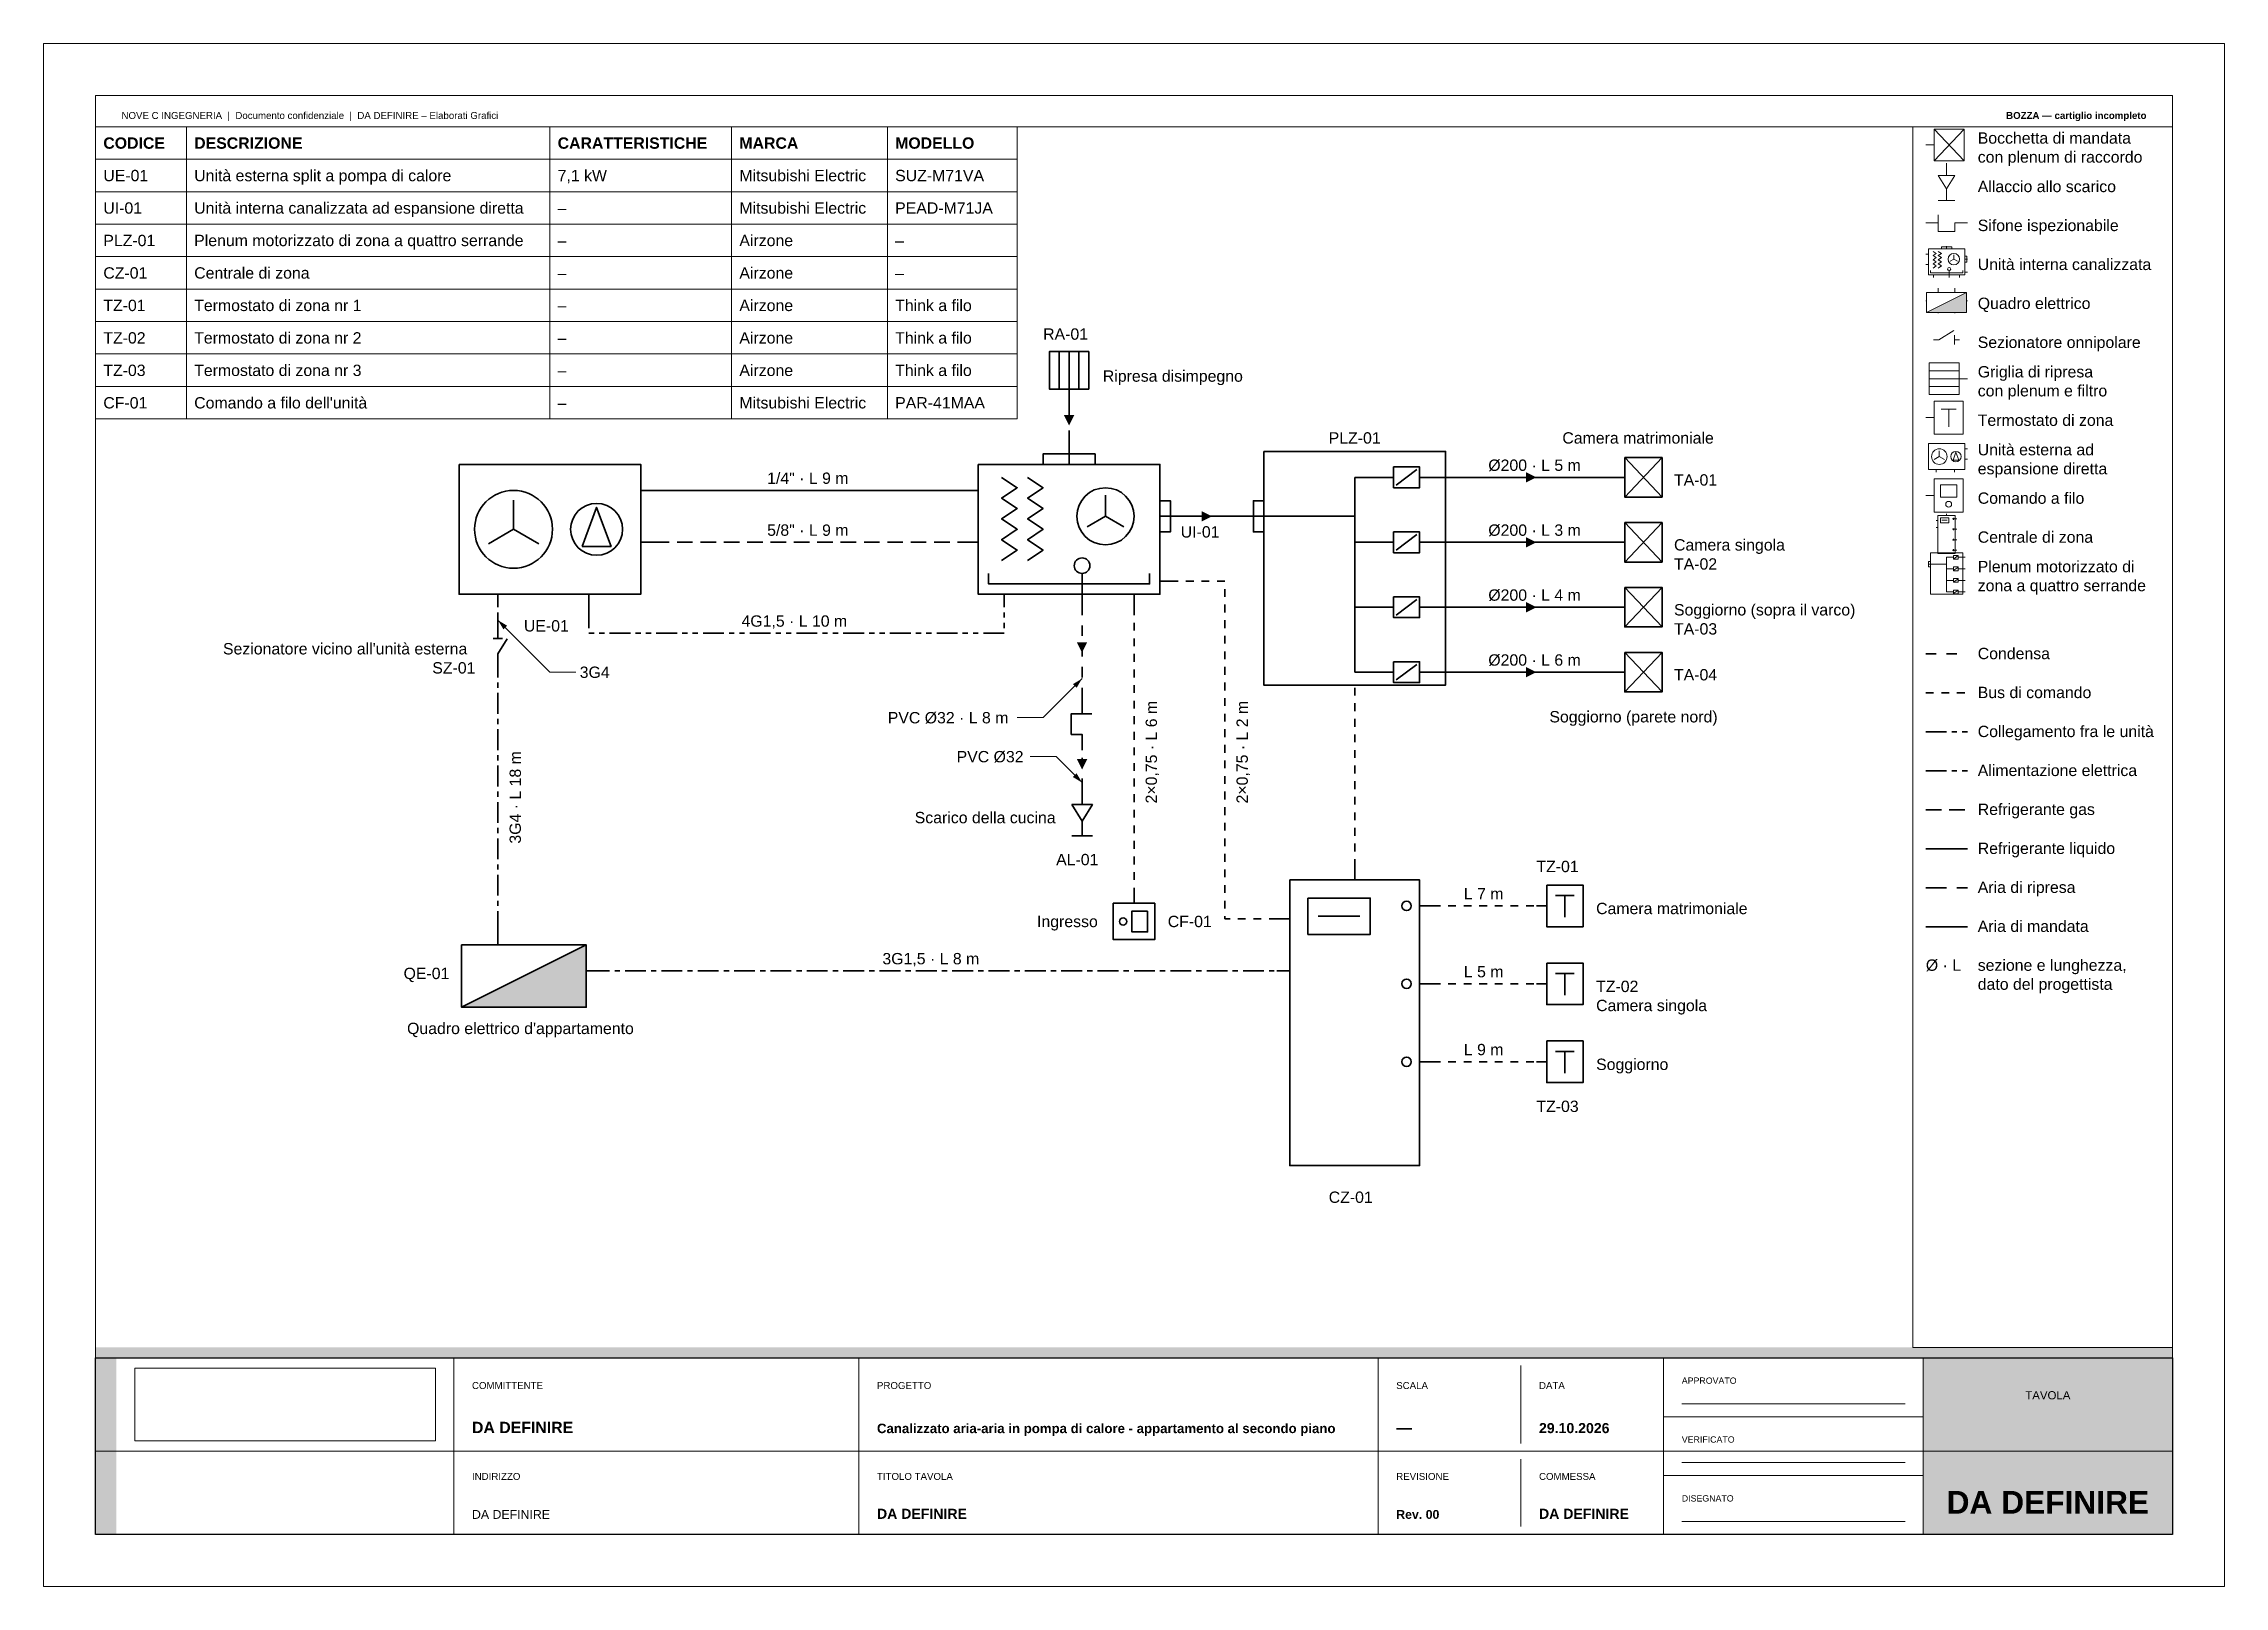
# Paper-space layout 'A3' of a CAD drawing. Header units: millimetres. Extents: x 0 to 420, y 0 to 297.
# The model-space entities are those that its viewports show. They can reach past a viewport. Long polylines and large blocks are cut down to what shows.
import ezdxf
from ezdxf.enums import TextEntityAlignment as Align

# ---------------------------------------------------------------- set-up
doc = ezdxf.new("R2010")
doc.units = ezdxf.units.MM
for name, pattern in [('NOVEC_TRATTO_1P5_1P5', [3, 1.5, -1.5]), ('NOVEC_TRATTO_2_2', [4, 2, -2]), ('NOVEC_TRATTO_3_1P5', [4.5, 3, -1.5]), ('NOVEC_TRATTO_4_1_1_1', [7, 4, -1, 1, -1]), ('NOVEC_TRATTO_4_1_1_1_1_1', [9, 4, -1, 1, -1, 1, -1]), ('NOVEC_TRATTO_4_2', [6, 4, -2])]:
    doc.linetypes.add(name, pattern=pattern)
for name, color, linetype, lineweight, true_color in [('E-CTRL-BUS', 160, 'NOVEC_TRATTO_1P5_1P5', 35, 0x2020e0), ('E-POWR-CIRC', 34, 'NOVEC_TRATTO_4_1_1_1', 35, 0x784212), ('E-POWR-LINK', 230, 'NOVEC_TRATTO_4_1_1_1_1_1', 35, 0xe91e63), ('M-CNDS-PIPE', 252, 'NOVEC_TRATTO_2_2', 35, 0x616a6b), ('M-HVAC-RETN', 134, 'NOVEC_TRATTO_4_2', 35, 0x148f77), ('M-HVAC-SPLY', 134, 'Continuous', 35, 0x148f77), ('M-REFG-GASS', 205, 'NOVEC_TRATTO_3_1P5', 35, 0x6c3483), ('M-REFG-LIQD', 205, 'Continuous', 35, 0x6c3483)]:
    doc.layers.add(name, color=color, linetype=linetype, lineweight=lineweight, true_color=true_color)
doc.layers.add('G-ANNO-NPLT', color=7, linetype='Continuous', lineweight=18, plot=False)
for name, color, linetype, lineweight in [('G-ANNO-TTLB', 7, 'Continuous', 18), ('M-ANNO-DIAM', 7, 'Continuous', 18), ('M-ANNO-IDEN', 7, 'Continuous', 18), ('M-ANNO-LEGN', 7, 'Continuous', 18), ('M-ANNO-SCHD', 7, 'Continuous', 18), ('M-DIAG-EQPM', 7, 'Continuous', 35)]:
    doc.layers.add(name, color=color, linetype=linetype, lineweight=lineweight)
doc.styles.add('NOVEC_ARIAL', font='arial.ttf')
doc.styles.add('NOVEC_ARIAL_GRASSETTO', font='arialbd.ttf')
picture_1 = doc.add_image_def('image1.jpg', size_in_pixel=(2961, 716))

# ---------------------------------------------------------------- blocks, each defined once
blk = doc.blocks.new('NoveC_FlowArrow')
h = blk.add_hatch(color=0)
h.dxf.hatch_style = 1
h.paths.add_polyline_path([(0, 0), (-2, 1), (-2, -1)])
blk = doc.blocks.new('NoveC_CondensateOutlet')
at = {"color": 0, "linetype": 'Continuous', "lineweight": -2}
for p, q in [((2.5, 0), (2.5, -3)), ((2.5, -6.2), (2.5, -9)), ((0.5, -9), (4.5, -9))]:
    blk.add_line(p, q, dxfattribs=at)
blk.add_lwpolyline([(0.5, -3), (4.5, -3), (2.5, -6.2)], close=True, dxfattribs=at)
blk = doc.blocks.new('NoveC_ReturnGrille')
at = {"color": 0, "linetype": 'Continuous', "lineweight": -2}
for p, q in [((0.8, -3.1), (8, -3.1)), ((0.8, -5), (8, -5)), ((0.8, -6.9), (8, -6.9)), ((8, -5), (10, -5))]:
    blk.add_line(p, q, dxfattribs=at)
blk.add_lwpolyline([(0.8, -1.2), (8, -1.2), (8, -8.8), (0.8, -8.8)], close=True, dxfattribs=at)
blk = doc.blocks.new('NoveC_ElectricalPanel_V1')
at = {"linetype": 'Continuous', "lineweight": -2}
h = blk.add_hatch(color=0, dxfattribs=at)
h.dxf.hatch_style = 1
h.paths.add_polyline_path([(0.5, -14.5), (24.5, -2.5), (24.5, -14.5)])
at = {"color": 0, "linetype": 'Continuous', "lineweight": -2}
for p, q in [((7.5, 0), (7.5, -2.5)), ((24.5, -7.5), (25, -7.5))]:
    blk.add_line(p, q, dxfattribs=at)
for points in [[(0.5, -2.5), (24.5, -2.5), (24.5, -14.5), (0.5, -14.5)], [(0.5, -14.5), (24.5, -2.5), (24.5, -14.5)]]:
    blk.add_lwpolyline(points, close=True, dxfattribs=at)
blk = doc.blocks.new('NoveC_SplitOutdoorUnit')
at = {"color": 0, "linetype": 'Continuous', "lineweight": -2}
for p, q in [((37.5, -7.5), (40, -7.5)), ((13, -15), (13, -9.4)), ((13, -15), (8.15, -17.8)), ((13, -15), (17.85, -17.8)), ((37.5, -17.5), (40, -17.5)), ((10, -27.5), (10, -30)), ((27.5, -27.5), (27.5, -30))]:
    blk.add_line(p, q, dxfattribs=at)
for points in [[(2.5, -2.5), (37.5, -2.5), (37.5, -27.5), (2.5, -27.5)], [(26.2, -18.3), (29, -10.8), (31.8, -18.3)]]:
    blk.add_lwpolyline(points, close=True, dxfattribs=at)
for centre, radius in [((13, -15), 7.5), ((29, -15), 5)]:
    blk.add_circle(centre, radius, dxfattribs=at)
blk = doc.blocks.new('NoveC_ZoneController_V1')
at = {"color": 0, "linetype": 'Continuous', "lineweight": -2}
for p, q in [((15, 0), (15, -2.5)), ((27.5, -7.5), (30, -7.5)), ((0, -10), (2.5, -10)), ((8, -9.5), (16, -9.5)), ((0, -20), (2.5, -20)), ((27.5, -22.5), (30, -22.5)), ((27.5, -37.5), (30, -37.5))]:
    blk.add_line(p, q, dxfattribs=at)
for points in [[(2.5, -2.5), (27.5, -2.5), (27.5, -57.5), (2.5, -57.5)], [(6, -6), (18, -6), (18, -13), (6, -13)]]:
    blk.add_lwpolyline(points, close=True, dxfattribs=at)
for centre in [(25, -7.5), (25, -22.5), (25, -37.5)]:
    blk.add_circle(centre, 0.9, dxfattribs=at)
blk = doc.blocks.new('NoveC_RoomThermostat')
at = {"color": 0, "linetype": 'Continuous', "lineweight": -2}
blk.add_line((0, -5), (2, -5), dxfattribs=at)
blk.add_lwpolyline([(2, -1), (9, -1), (9, -9), (2, -9)], close=True, dxfattribs=at)
blk = doc.blocks.new('NoveC_RoomThermostat_Sigla')
at = {"color": 0, "linetype": 'Continuous', "lineweight": -2}
for points in [[(-1.8, 2), (1.8, 2)], [(0, 2), (0, -2.2)]]:
    blk.add_lwpolyline(points, dxfattribs=at)
blk = doc.blocks.new('NoveC_DuctedIndoorUnit')
at = {"color": 0, "linetype": 'Continuous', "lineweight": -2}
for p, q in [((20, 0), (20, -2.5)), ((0, -7.5), (2.5, -7.5)), ((27, -12.5), (27, -8.4)), ((27, -12.5), (23.45, -14.55)), ((27, -12.5), (30.55, -14.55)), ((37.5, -12.5), (40, -12.5)), ((0, -17.5), (2.5, -17.5)), ((22.5, -23.5), (22.5, -30)), ((37.5, -25), (40, -25)), ((7.5, -27.5), (7.5, -30)), ((32.5, -27.5), (32.5, -30))]:
    blk.add_line(p, q, dxfattribs=at)
blk.add_lwpolyline([(2.5, -2.5), (37.5, -2.5), (37.5, -27.5), (2.5, -27.5)], close=True, dxfattribs=at)
for points in [[(15, -2.5), (15, -0.5), (25, -0.5), (25, -2.5)], [(7, -5), (10, -7), (7, -9), (10, -11), (7, -13), (10, -15), (7, -17), (10, -19), (7, -21)], [(12, -5), (15, -7), (12, -9), (15, -11), (12, -13), (15, -15), (12, -17), (15, -19), (12, -21)], [(37.5, -9.5), (39.5, -9.5), (39.5, -15.5), (37.5, -15.5)], [(4.5, -23.5), (4.5, -25.5), (35.5, -25.5), (35.5, -23.5)]]:
    blk.add_lwpolyline(points, dxfattribs=at)
for centre, radius in [((27, -12.5), 5.5), ((22.5, -22), 1.5)]:
    blk.add_circle(centre, radius, dxfattribs=at)
blk = doc.blocks.new('NoveC_WiredRemote')
at = {"color": 0, "linetype": 'Continuous', "lineweight": -2}
blk.add_line((0, -5), (2, -5), dxfattribs=at)
for points in [[(2, -1), (9, -1), (9, -9), (2, -9)], [(3.5, -2.4), (7.5, -2.4), (7.5, -5.4), (3.5, -5.4)]]:
    blk.add_lwpolyline(points, close=True, dxfattribs=at)
blk.add_circle((5.5, -7.1), 0.7, dxfattribs=at)
blk = doc.blocks.new('NoveC_ZoningPlenum4')
at = {"color": 0, "linetype": 'Continuous', "lineweight": -2}
for p, q in [((28, -6.5), (32, -3.5)), ((20, -5), (20, -42.5)), ((20, -5), (27.5, -5)), ((32.5, -5), (40, -5)), ((0, -12.5), (2.5, -12.5)), ((2.5, -12.5), (20, -12.5)), ((28, -19), (32, -16)), ((20, -17.5), (27.5, -17.5)), ((32.5, -17.5), (40, -17.5)), ((28, -31.5), (32, -28.5)), ((20, -30), (27.5, -30)), ((32.5, -30), (40, -30)), ((28, -44), (32, -41)), ((20, -42.5), (27.5, -42.5)), ((32.5, -42.5), (40, -42.5))]:
    blk.add_line(p, q, dxfattribs=at)
for points in [[(2.5, 0), (37.5, 0), (37.5, -45), (2.5, -45)], [(27.5, -3), (32.5, -3), (32.5, -7), (27.5, -7)], [(27.5, -15.5), (32.5, -15.5), (32.5, -19.5), (27.5, -19.5)], [(27.5, -28), (32.5, -28), (32.5, -32), (27.5, -32)], [(27.5, -40.5), (32.5, -40.5), (32.5, -44.5), (27.5, -44.5)]]:
    blk.add_lwpolyline(points, close=True, dxfattribs=at)
blk.add_lwpolyline([(2.5, -9.5), (0.5, -9.5), (0.5, -15.5), (2.5, -15.5)], dxfattribs=at)
blk = doc.blocks.new('NoveC_AirDiffuser')
at = {"color": 0, "linetype": 'Continuous', "lineweight": -2}
for p, q in [((2, -1.2), (9.2, -8.8)), ((2, -8.8), (9.2, -1.2)), ((0, -5), (2, -5))]:
    blk.add_line(p, q, dxfattribs=at)
blk.add_lwpolyline([(2, -1.2), (9.2, -1.2), (9.2, -8.8), (2, -8.8)], close=True, dxfattribs=at)
blk = doc.blocks.new('NoveC_IsolatorSwitch')
at = {"color": 0, "linetype": 'Continuous', "lineweight": -2}
for p, q in [((0, -2.5), (1, -2.5)), ((1, -2.5), (3.9, -0.7)), ((4, -1.6), (4, -3.4)), ((4, -2.5), (5, -2.5))]:
    blk.add_line(p, q, dxfattribs=at)
blk = doc.blocks.new('NoveC_CondensateTrap')
at = {"color": 0, "linetype": 'Continuous', "lineweight": -2}
blk.add_line((3, -0.6), (3, -2.5), dxfattribs=at)
blk.add_lwpolyline([(0, -2.5), (3, -2.5), (3, -4.6), (7, -4.6), (7, -2.5), (10, -2.5)], dxfattribs=at)
blk = doc.blocks.new('NoveC_ElectricalPanel')
at = {"linetype": 'Continuous', "lineweight": -2}
h = blk.add_hatch(color=0, dxfattribs=at)
h.dxf.hatch_style = 1
h.paths.add_polyline_path([(0.5, -14.5), (24.5, -2.5), (24.5, -14.5)])
at = {"color": 0, "linetype": 'Continuous', "lineweight": -2}
for p, q in [((7.5, 0), (7.5, -2.5)), ((17.5, 0), (17.5, -2.5)), ((0, -7.5), (0.5, -7.5)), ((24.5, -7.5), (25, -7.5)), ((7.5, -14.5), (7.5, -15)), ((17.5, -14.5), (17.5, -15))]:
    blk.add_line(p, q, dxfattribs=at)
for points in [[(0.5, -2.5), (24.5, -2.5), (24.5, -14.5), (0.5, -14.5)], [(0.5, -14.5), (24.5, -2.5), (24.5, -14.5)]]:
    blk.add_lwpolyline(points, close=True, dxfattribs=at)
blk = doc.blocks.new('NoveC_ZoneController')
at = {"color": 0, "linetype": 'Continuous', "lineweight": -2}
for p, q in [((15, 0), (15, -2.5)), ((0, -10), (2.5, -10)), ((0, -20), (2.5, -20)), ((8, -9.5), (16, -9.5)), ((27.5, -7.5), (30, -7.5)), ((27.5, -22.5), (30, -22.5)), ((27.5, -37.5), (30, -37.5)), ((27.5, -52.5), (30, -52.5))]:
    blk.add_line(p, q, dxfattribs=at)
for points in [[(2.5, -2.5), (27.5, -2.5), (27.5, -57.5), (2.5, -57.5)], [(6, -6), (18, -6), (18, -13), (6, -13)]]:
    blk.add_lwpolyline(points, close=True, dxfattribs=at)
for centre in [(25, -7.5), (25, -22.5), (25, -37.5), (25, -52.5)]:
    blk.add_circle(centre, 0.9, dxfattribs=at)

msp = doc.modelspace()

# ---------------------------------------------------------------- linework, layer by layer
at = {"layer": 'E-CTRL-BUS', "flags": 128}
for points in [[(237.5, 128.5), (227.5, 128.5), (227.5, 193.5), (217.5, 193.5)], [(210, 188.5), (210, 133.5)], [(252.5, 138.5), (252.5, 173.5)], [(267.5, 131), (287.5, 131)], [(267.5, 116), (287.5, 116)], [(267.5, 101), (287.5, 101)]]:
    msp.add_lwpolyline(points, dxfattribs=at)
at = {"layer": 'E-POWR-CIRC', "flags": 128}
for points in [[(87.5, 183.5), (87.5, 188.5)], [(87.5, 126), (87.5, 178.5)], [(105, 118.5), (237.5, 118.5)]]:
    msp.add_lwpolyline(points, dxfattribs=at)
at = {"layer": 'E-POWR-LINK', "flags": 128}
msp.add_lwpolyline([(105, 188.5), (105, 183.5), (185, 183.5), (185, 188.5)], dxfattribs=at)
at = {"layer": 'M-ANNO-DIAM'}
for p, q in [((87.5, 186), (97.5, 176)), ((97.5, 176), (102.5, 176)), ((200, 174.75), (192.5, 167.25)), ((192.5, 167.25), (187.5, 167.25)), ((195, 159.75), (190, 159.75)), ((200, 154.75), (195, 159.75))]:
    msp.add_line(p, q, dxfattribs=at)
for points in [[(87.5, 186), (89.2678, 184.9393), (88.5607, 184.2322)], [(200, 174.75), (198.9393, 172.9822), (198.2322, 173.6893)], [(200, 154.75), (198.2322, 155.8107), (198.9393, 156.5178)]]:
    msp.add_solid(points, dxfattribs=at)
at = {"layer": 'M-ANNO-LEGN', "color": 252, "linetype": 'NOVEC_TRATTO_2_2', "lineweight": 35, "true_color": 0x616a6b}
msp.add_line((362.5, 179.5), (370.5, 179.5), dxfattribs=at)
at = {"layer": 'M-ANNO-LEGN', "color": 160, "linetype": 'NOVEC_TRATTO_1P5_1P5', "lineweight": 35, "true_color": 0x2020e0}
msp.add_line((362.5, 172), (370.5, 172), dxfattribs=at)
at = {"layer": 'M-ANNO-LEGN', "color": 230, "linetype": 'NOVEC_TRATTO_4_1_1_1_1_1', "lineweight": 35, "true_color": 0xe91e63}
msp.add_line((362.5, 164.5), (370.5, 164.5), dxfattribs=at)
at = {"layer": 'M-ANNO-LEGN', "color": 34, "linetype": 'NOVEC_TRATTO_4_1_1_1', "lineweight": 35, "true_color": 0x784212}
msp.add_line((362.5, 157), (370.5, 157), dxfattribs=at)
at = {"layer": 'M-ANNO-LEGN', "color": 205, "linetype": 'NOVEC_TRATTO_3_1P5', "lineweight": 35, "true_color": 0x6c3483}
msp.add_line((362.5, 149.5), (370.5, 149.5), dxfattribs=at)
at = {"layer": 'M-ANNO-LEGN', "color": 205, "linetype": 'Continuous', "lineweight": 35, "true_color": 0x6c3483}
msp.add_line((362.5, 142), (370.5, 142), dxfattribs=at)
at = {"layer": 'M-ANNO-LEGN', "color": 134, "linetype": 'NOVEC_TRATTO_4_2', "lineweight": 35, "true_color": 0x148f77}
msp.add_line((362.5, 134.5), (370.5, 134.5), dxfattribs=at)
at = {"layer": 'M-ANNO-LEGN', "color": 134, "linetype": 'Continuous', "lineweight": 35, "true_color": 0x148f77}
msp.add_line((362.5, 127), (370.5, 127), dxfattribs=at)
at = {"layer": 'M-ANNO-LEGN'}
msp.add_lwpolyline([(360, 281), (410, 281), (410, 46), (360, 46)], close=True, dxfattribs=at)
at = {"layer": 'M-ANNO-SCHD'}
for p, q in [((10, 281), (187.5, 281)), ((10, 281), (10, 224.75)), ((27.5, 281), (27.5, 224.75)), ((97.5, 281), (97.5, 224.75)), ((132.5, 281), (132.5, 224.75)), ((162.5, 281), (162.5, 224.75)), ((187.5, 281), (187.5, 224.75)), ((10, 274.75), (187.5, 274.75)), ((10, 268.5), (187.5, 268.5)), ((10, 262.25), (187.5, 262.25)), ((10, 256), (187.5, 256)), ((10, 249.75), (187.5, 249.75)), ((10, 243.5), (187.5, 243.5)), ((10, 237.25), (187.5, 237.25)), ((10, 231), (187.5, 231)), ((10, 224.75), (187.5, 224.75))]:
    msp.add_line(p, q, dxfattribs=at)
at = {"layer": 'M-CNDS-PIPE', "flags": 128}
for points in [[(200, 171), (200, 188.5)], [(200, 153.5), (200, 161)]]:
    msp.add_lwpolyline(points, dxfattribs=at)
at = {"layer": 'M-HVAC-RETN', "flags": 128}
msp.add_lwpolyline([(197.5, 228.5), (197.5, 218.5)], dxfattribs=at)
at = {"layer": 'M-HVAC-SPLY', "flags": 128}
for points in [[(272.5, 213.5), (302.5, 213.5)], [(217.5, 206), (232.5, 206)], [(272.5, 201), (302.5, 201)], [(272.5, 188.5), (302.5, 188.5)], [(272.5, 176), (302.5, 176)]]:
    msp.add_lwpolyline(points, dxfattribs=at)
at = {"layer": 'M-REFG-GASS', "flags": 128}
msp.add_lwpolyline([(117.5, 201), (177.5, 201)], dxfattribs=at)
at = {"layer": 'M-REFG-LIQD', "flags": 128}
msp.add_lwpolyline([(117.5, 211), (177.5, 211)], dxfattribs=at)

# ---------------------------------------------------------------- block references
at = {"layer": 'M-ANNO-LEGN', "lineweight": 18}
for name, p, xscale, yscale in [('NoveC_AirDiffuser', (362.5, 281.5), 0.8, 0.8), ('NoveC_CondensateOutlet', (364.5, 274), 0.8, 0.8), ('NoveC_CondensateTrap', (362.5, 264.5), 0.8, 0.8), ('NoveC_DuctedIndoorUnit', (362.5, 258), 0.2, 0.2), ('NoveC_ElectricalPanel', (362.5, 249.9), 0.32, 0.32), ('NoveC_ReturnGrille', (362.5, 236.5), 0.8, 0.8), ('NoveC_RoomThermostat', (362.5, 229), 0.8, 0.8), ('NoveC_RoomThermostat_Sigla', (366.9, 225), 0.8, 0.8), ('NoveC_SplitOutdoorUnit', (362.5, 220.5), 0.2, 0.2), ('NoveC_WiredRemote', (362.5, 214), 0.8, 0.8), ('NoveC_ZoneController', (364.5, 206.5), 0.13333333333333333, 0.13333333333333333), ('NoveC_ZoningPlenum4', (362.94444, 199), 0.17777777777777778, 0.17777777777777778)]:
    msp.add_blockref(name, p, dxfattribs=dict(at, xscale=xscale, yscale=yscale))
msp.add_blockref('NoveC_IsolatorSwitch', (364, 242.5), dxfattribs=at)
at = {"layer": 'M-CNDS-PIPE', "rotation": 270}
for p in [(200, 179.75), (200, 157.25)]:
    msp.add_blockref('NoveC_FlowArrow', p, dxfattribs=at)
at = {"layer": 'M-DIAG-EQPM', "rotation": 270}
for name, p in [('NoveC_ReturnGrille', (202.5, 238.5)), ('NoveC_CondensateTrap', (202.5, 171)), ('NoveC_WiredRemote', (215, 133.5))]:
    msp.add_blockref(name, p, dxfattribs=at)
at = {"layer": 'M-DIAG-EQPM'}
for name, p in [('NoveC_DuctedIndoorUnit', (177.5, 218.5)), ('NoveC_ZoningPlenum4', (232.5, 218.5)), ('NoveC_SplitOutdoorUnit', (77.5, 218.5)), ('NoveC_AirDiffuser', (302.5, 218.5)), ('NoveC_AirDiffuser', (302.5, 206)), ('NoveC_AirDiffuser', (302.5, 193.5)), ('NoveC_AirDiffuser', (302.5, 181)), ('NoveC_CondensateOutlet', (197.5, 153.5)), ('NoveC_ZoneController_V1', (237.5, 138.5)), ('NoveC_RoomThermostat', (287.5, 136)), ('NoveC_RoomThermostat_Sigla', (293, 131)), ('NoveC_ElectricalPanel_V1', (80, 126)), ('NoveC_RoomThermostat', (287.5, 121)), ('NoveC_RoomThermostat_Sigla', (293, 116)), ('NoveC_RoomThermostat', (287.5, 106)), ('NoveC_RoomThermostat_Sigla', (293, 101))]:
    msp.add_blockref(name, p, dxfattribs=at)
at = {"layer": 'M-DIAG-EQPM', "xscale": -1, "rotation": 270}
msp.add_blockref('NoveC_IsolatorSwitch', (90, 178.5), dxfattribs=at)
at = {"layer": 'M-HVAC-RETN', "rotation": 270}
msp.add_blockref('NoveC_FlowArrow', (197.5, 223.5), dxfattribs=at)
at = {"layer": 'M-HVAC-SPLY'}
for p in [(287.5, 213.5), (225, 206), (287.5, 201), (287.5, 188.5), (287.5, 176)]:
    msp.add_blockref('NoveC_FlowArrow', p, dxfattribs=at)

# ---------------------------------------------------------------- texts
at = {"layer": 'M-ANNO-DIAM', "style": 'NOVEC_ARIAL'}
for s, p in [('1/4" · L 9 m', (139.34819, 212.25)), ('Ø200 · L 5 m', (278.23535, 214.75)), ('5/8" · L 9 m', (139.34819, 202.25)), ('Ø200 · L 3 m', (278.23535, 202.25)), ('Ø200 · L 4 m', (278.23535, 189.75)), ('4G1,5 · L 10 m', (134.41137, 184.75)), ('3G4', (103.25, 174.88875)), ('Ø200 · L 6 m', (278.23535, 177.25)), ('PVC Ø32 · L 8 m', (162.57555, 166.13875)), ('PVC Ø32', (175.8388, 158.63875)), ('L 7 m', (273.52966, 132.25)), ('3G1,5 · L 8 m', (161.54403, 119.75)), ('L 5 m', (273.52966, 117.25)), ('L 9 m', (273.52966, 102.25))]:
    msp.add_text(s, height=2.1844, dxfattribs=at).set_placement(p)
for s, p in [('2×0,75 · L 6 m', (214.425, 150.71935)), ('2×0,75 · L 2 m', (231.925, 150.71935)), ('3G4 · L 18 m', (91.925, 142.98535))]:
    msp.add_text(s, height=2.1844, rotation=90, dxfattribs=at).set_placement(p)
at = {"layer": 'M-ANNO-IDEN', "style": 'NOVEC_ARIAL'}
for s, p in [('RA-01', (192.5, 240)), ('Ripresa disimpegno', (204, 231.9125)), ('PLZ-01', (247.5, 220)), ('Camera matrimoniale', (292.5, 220)), ('TA-01', (314, 211.9125)), ('UI-01', (219, 201.9125)), ('Camera singola', (314, 199.4125)), ('TA-02', (314, 195.7375)), ('Soggiorno (sopra il varco)', (314, 186.9125)), ('UE-01', (92.5, 183.825)), ('TA-03', (314, 183.2375)), ("Sezionatore vicino all'unità esterna", (34.5415, 179.4125)), ('SZ-01', (74.85448, 175.7375)), ('TA-04', (314, 174.4125)), ('Soggiorno (parete nord)', (290, 166.325)), ('Scarico della cucina', (167.7679, 146.9125)), ('AL-01', (195, 138.825)), ('TZ-01', (287.5, 137.5)), ('Camera matrimoniale', (299, 129.4125)), ('Ingresso', (191.32387, 126.9125)), ('CF-01', (216.5, 126.9125)), ('QE-01', (69.32425, 116.9125)), ('TZ-02', (299, 114.4125)), ('Camera singola', (299, 110.7375)), ("Quadro elettrico d'appartamento", (70, 106.325)), ('Soggiorno', (299, 99.4125)), ('TZ-03', (287.5, 91.325)), ('CZ-01', (247.5, 73.825))]:
    msp.add_text(s, height=2.1844, dxfattribs=at).set_placement(p)
at = {"layer": 'M-ANNO-LEGN', "style": 'NOVEC_ARIAL'}
for s, p in [('Bocchetta di mandata', (372.5, 277.7381)), ('con plenum di raccordo', (372.5, 274.0869)), ('Allaccio allo scarico', (372.5, 268.4125)), ('Sifone ispezionabile', (372.5, 260.9125)), ('Unità interna canalizzata', (372.5, 253.4125)), ('Quadro elettrico', (372.5, 245.9125)), ('Sezionatore onnipolare', (372.5, 238.4125)), ('con plenum e filtro', (372.5, 229.0869)), ('Griglia di ripresa', (372.5, 232.7381)), ('Termostato di zona', (372.5, 223.4125)), ('Unità esterna ad', (372.5, 217.7381)), ('espansione diretta', (372.5, 214.0869)), ('Comando a filo', (372.5, 208.4125)), ('Centrale di zona', (372.5, 200.9125)), ('Plenum motorizzato di', (372.5, 195.2381)), ('zona a quattro serrande', (372.5, 191.5869)), ('Condensa', (372.5, 178.5)), ('Bus di comando', (372.5, 171)), ('Collegamento fra le unità', (372.5, 163.5)), ('Alimentazione elettrica', (372.5, 156)), ('Refrigerante gas', (372.5, 148.5)), ('Refrigerante liquido', (372.5, 141)), ('Aria di ripresa', (372.5, 133.5)), ('Aria di mandata', (372.5, 126)), ('Ø · L', (362.5, 118.5)), ('sezione e lunghezza,', (372.5, 118.5)), ('dato del progettista', (372.5, 114.84875))]:
    msp.add_text(s, height=2.1844, dxfattribs=at).set_placement(p)
at = {"layer": 'M-ANNO-SCHD'}
for s, style, p in [('CODICE', 'NOVEC_ARIAL_GRASSETTO', (11.5, 276.76375)), ('DESCRIZIONE', 'NOVEC_ARIAL_GRASSETTO', (29, 276.76375)), ('CARATTERISTICHE', 'NOVEC_ARIAL_GRASSETTO', (99, 276.76375)), ('MARCA', 'NOVEC_ARIAL_GRASSETTO', (134, 276.76375)), ('MODELLO', 'NOVEC_ARIAL_GRASSETTO', (164, 276.76375)), ('UE-01', 'NOVEC_ARIAL', (11.5, 270.51375)), ('Unità esterna split a pompa di calore', 'NOVEC_ARIAL', (29, 270.51375)), ('7,1 kW', 'NOVEC_ARIAL', (99, 270.51375)), ('Mitsubishi Electric', 'NOVEC_ARIAL', (134, 270.51375)), ('SUZ-M71VA', 'NOVEC_ARIAL', (164, 270.51375)), ('UI-01', 'NOVEC_ARIAL', (11.5, 264.26375)), ('Unità interna canalizzata ad espansione diretta', 'NOVEC_ARIAL', (29, 264.26375)), ('–', 'NOVEC_ARIAL', (99, 264.26375)), ('Mitsubishi Electric', 'NOVEC_ARIAL', (134, 264.26375)), ('PEAD-M71JA', 'NOVEC_ARIAL', (164, 264.26375)), ('PLZ-01', 'NOVEC_ARIAL', (11.5, 258.01375)), ('Plenum motorizzato di zona a quattro serrande', 'NOVEC_ARIAL', (29, 258.01375)), ('–', 'NOVEC_ARIAL', (99, 258.01375)), ('Airzone', 'NOVEC_ARIAL', (134, 258.01375)), ('–', 'NOVEC_ARIAL', (164, 258.01375)), ('CZ-01', 'NOVEC_ARIAL', (11.5, 251.76375)), ('Centrale di zona', 'NOVEC_ARIAL', (29, 251.76375)), ('–', 'NOVEC_ARIAL', (99, 251.76375)), ('Airzone', 'NOVEC_ARIAL', (134, 251.76375)), ('–', 'NOVEC_ARIAL', (164, 251.76375)), ('Termostato di zona nr 1', 'NOVEC_ARIAL', (29, 245.51375)), ('Airzone', 'NOVEC_ARIAL', (134, 245.51375)), ('Think a filo', 'NOVEC_ARIAL', (164, 245.51375)), ('TZ-01', 'NOVEC_ARIAL', (11.5, 245.51375)), ('–', 'NOVEC_ARIAL', (99, 245.51375)), ('TZ-02', 'NOVEC_ARIAL', (11.5, 239.26375)), ('Termostato di zona nr 2', 'NOVEC_ARIAL', (29, 239.26375)), ('–', 'NOVEC_ARIAL', (99, 239.26375)), ('Airzone', 'NOVEC_ARIAL', (134, 239.26375)), ('Think a filo', 'NOVEC_ARIAL', (164, 239.26375)), ('TZ-03', 'NOVEC_ARIAL', (11.5, 233.01375)), ('Termostato di zona nr 3', 'NOVEC_ARIAL', (29, 233.01375)), ('Airzone', 'NOVEC_ARIAL', (134, 233.01375)), ('Think a filo', 'NOVEC_ARIAL', (164, 233.01375)), ('–', 'NOVEC_ARIAL', (99, 233.01375)), ('CF-01', 'NOVEC_ARIAL', (11.5, 226.76375)), ("Comando a filo dell'unità", 'NOVEC_ARIAL', (29, 226.76375)), ('–', 'NOVEC_ARIAL', (99, 226.76375)), ('Mitsubishi Electric', 'NOVEC_ARIAL', (134, 226.76375)), ('PAR-41MAA', 'NOVEC_ARIAL', (164, 226.76375))]:
    msp.add_text(s, height=2.1844, dxfattribs=dict(at, style=style)).set_placement(p)

psp = doc.layouts.new('A3')

# ---------------------------------------------------------------- hatches: boundary and pattern name
at = {"layer": 'G-ANNO-TTLB', "true_color": 0x2abfbf}
h = psp.add_hatch(color=133, dxfattribs=at)
h.dxf.hatch_style = 1
h.paths.add_polyline_path([(10, 46), (410, 46), (410, 44), (10, 44)])
at = {"layer": 'G-ANNO-TTLB', "true_color": 0x1c2e4a}
h = psp.add_hatch(color=159, dxfattribs=at)
h.dxf.hatch_style = 1
h.paths.add_polyline_path([(10, 44), (14, 44), (14, 10), (10, 10)])
at = {"layer": 'G-ANNO-TTLB', "true_color": 0x2abfbf}
h = psp.add_hatch(color=133, dxfattribs=at)
h.dxf.hatch_style = 1
h.paths.add_polyline_path([(362, 46), (410, 46), (410, 44), (362, 44)])
at = {"layer": 'G-ANNO-TTLB', "true_color": 0x1c2e4a}
h = psp.add_hatch(color=159, dxfattribs=at)
h.dxf.hatch_style = 1
h.paths.add_polyline_path([(362, 44), (410, 44), (410, 10), (362, 10)])

# ---------------------------------------------------------------- linework, layer by layer
at = {"layer": 'G-ANNO-TTLB', "color": 254, "lineweight": 9, "true_color": 0xe0e0e0}
for p, q in [((14, 281), (406, 281)), ((79, 10), (79, 44)), ((284.5, 27.5), (284.5, 42.5)), ((315.5, 35.167), (358.5, 35.167)), ((312, 32.667), (362, 32.667)), ((284.5, 11.5), (284.5, 24.5)), ((312, 21.333), (362, 21.333)), ((315.5, 23.833), (358.5, 23.833)), ((315.5, 12.5), (358.5, 12.5))]:
    psp.add_line(p, q, dxfattribs=at)
at = {"layer": 'G-ANNO-TTLB', "color": 159, "lineweight": 15, "true_color": 0x1c2e4a}
for p, q in [((79, 10), (79, 44)), ((157, 10), (157, 44)), ((257, 10), (257, 44)), ((312, 10), (312, 44)), ((362, 10), (362, 44))]:
    psp.add_line(p, q, dxfattribs=at)
at = {"layer": 'G-ANNO-TTLB', "color": 254, "lineweight": 15, "true_color": 0xe0e0e0}
psp.add_line((10, 26), (410, 26), dxfattribs=at)
at = {"layer": 'G-ANNO-TTLB', "color": 159, "lineweight": 18, "true_color": 0x1c2e4a}
psp.add_lwpolyline([(10, 287), (410, 287), (410, 10), (10, 10)], close=True, dxfattribs=at)
at = {"layer": 'G-ANNO-TTLB', "color": 159, "lineweight": 30, "true_color": 0x1c2e4a}
psp.add_lwpolyline([(10, 44), (410, 44), (410, 10), (10, 10)], close=True, dxfattribs=at)

# ---------------------------------------------------------------- texts
at = {"layer": 'G-ANNO-TTLB', "color": 253, "true_color": 0x999999, "style": 'NOVEC_ARIAL'}
for s, height, p in [('NOVE C INGEGNERIA  |  Documento confidenziale  |  DA DEFINIRE – Elaborati Grafici', 1.3349, (15, 282.5)), ('COMMITTENTE', 1.3349, (82.5, 38)), ('PROGETTO', 1.3349, (160.5, 38)), ('SCALA', 1.3349, (260.5, 38)), ('DATA', 1.3349, (288, 38)), ('APPROVATO', 1.2136, (315.5, 39)), ('VERIFICATO', 1.2136, (315.5, 27.667)), ('INDIRIZZO', 1.3349, (82.5, 20.5)), ('TITOLO TAVOLA', 1.3349, (160.5, 20.5)), ('REVISIONE', 1.3349, (260.5, 20.5)), ('COMMESSA', 1.3349, (288, 20.5)), ('DISEGNATO', 1.2136, (315.5, 16.333))]:
    psp.add_text(s, height=height, dxfattribs=at).set_placement(p)
at = {"layer": 'G-ANNO-TTLB', "color": 59, "true_color": 0x2d2d2d, "style": 'NOVEC_ARIAL_GRASSETTO'}
psp.add_text('BOZZA — cartiglio incompleto', height=1.3349, dxfattribs=at).set_placement((405, 282.5), align=Align.RIGHT)
at = {"layer": 'G-ANNO-TTLB', "color": 255, "true_color": 0xffffff, "transparency": 33554559, "style": 'NOVEC_ARIAL'}
psp.add_text('TAVOLA', height=1.5777, dxfattribs=at).set_placement((386, 36), align=Align.CENTER)
at = {"layer": 'G-ANNO-TTLB', "color": 59, "true_color": 0x2d2d2d}
for s, height, style, p in [('DA DEFINIRE', 2.1844, 'NOVEC_ARIAL_GRASSETTO', (82.5, 29.5)), ('Canalizzato aria-aria in pompa di calore - appartamento al secondo piano', 1.8203, 'NOVEC_ARIAL_GRASSETTO', (160.5, 29.5)), ('—', 2.184, 'NOVEC_ARIAL_GRASSETTO', (260.5, 29.5)), ('29.10.2026', 1.9417, 'NOVEC_ARIAL_GRASSETTO', (288, 29.5)), ('DA DEFINIRE', 1.6989, 'NOVEC_ARIAL', (82.5, 13)), ('DA DEFINIRE', 1.9417, 'NOVEC_ARIAL_GRASSETTO', (160.5, 13)), ('Rev. 00', 1.6989, 'NOVEC_ARIAL_GRASSETTO', (260.5, 13)), ('DA DEFINIRE', 1.9417, 'NOVEC_ARIAL_GRASSETTO', (288, 13))]:
    psp.add_text(s, height=height, dxfattribs=dict(at, style=style)).set_placement(p)
at = {"layer": 'G-ANNO-TTLB', "color": 255, "true_color": 0xffffff, "style": 'NOVEC_ARIAL_GRASSETTO'}
psp.add_text('DA DEFINIRE', height=4.3688, dxfattribs=at).set_placement((386, 14), align=Align.CENTER)

# ---------------------------------------------------------------- pictures from other files: only their frames are drawn
at = {"layer": 'G-ANNO-TTLB'}
image = psp.add_image(picture_1, insert=(17.552, 28), size_in_units=(57.896, 14), dxfattribs=at)

# ---------------------------------------------------------------- viewports
at = {"layer": 'G-ANNO-NPLT'}
psp.add_viewport(center=(210, 148.5), size=(420, 297), view_center_point=(210, 148.5), view_height=297, dxfattribs=at)

doc.saveas('drawing.dxf')
